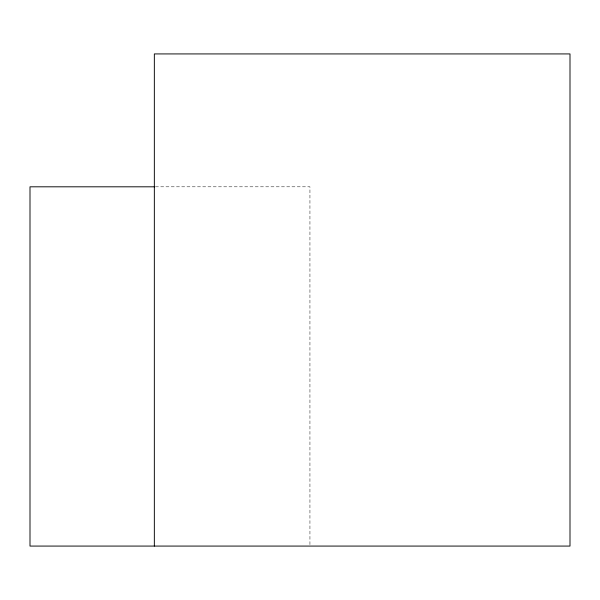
<?xml version="1.0" encoding="UTF-8"?>
<svg xmlns="http://www.w3.org/2000/svg" width="600" height="600" viewBox="0 0 600 600"><rect width="100%" height="100%" fill="white"/><g stroke="black" fill="none" stroke-linecap="round" stroke-linejoin="round"><path stroke-width="0.45" stroke-dasharray="3 2.25" d="M155.46 186.81L309.938 186.81L309.938 545.145"/><path stroke-width="0.9" d="M154.523 186.81L30 186.81L30 546.075L570 546.075L570 53.925L154.343 53.925L154.343 546.075"/></g></svg>
